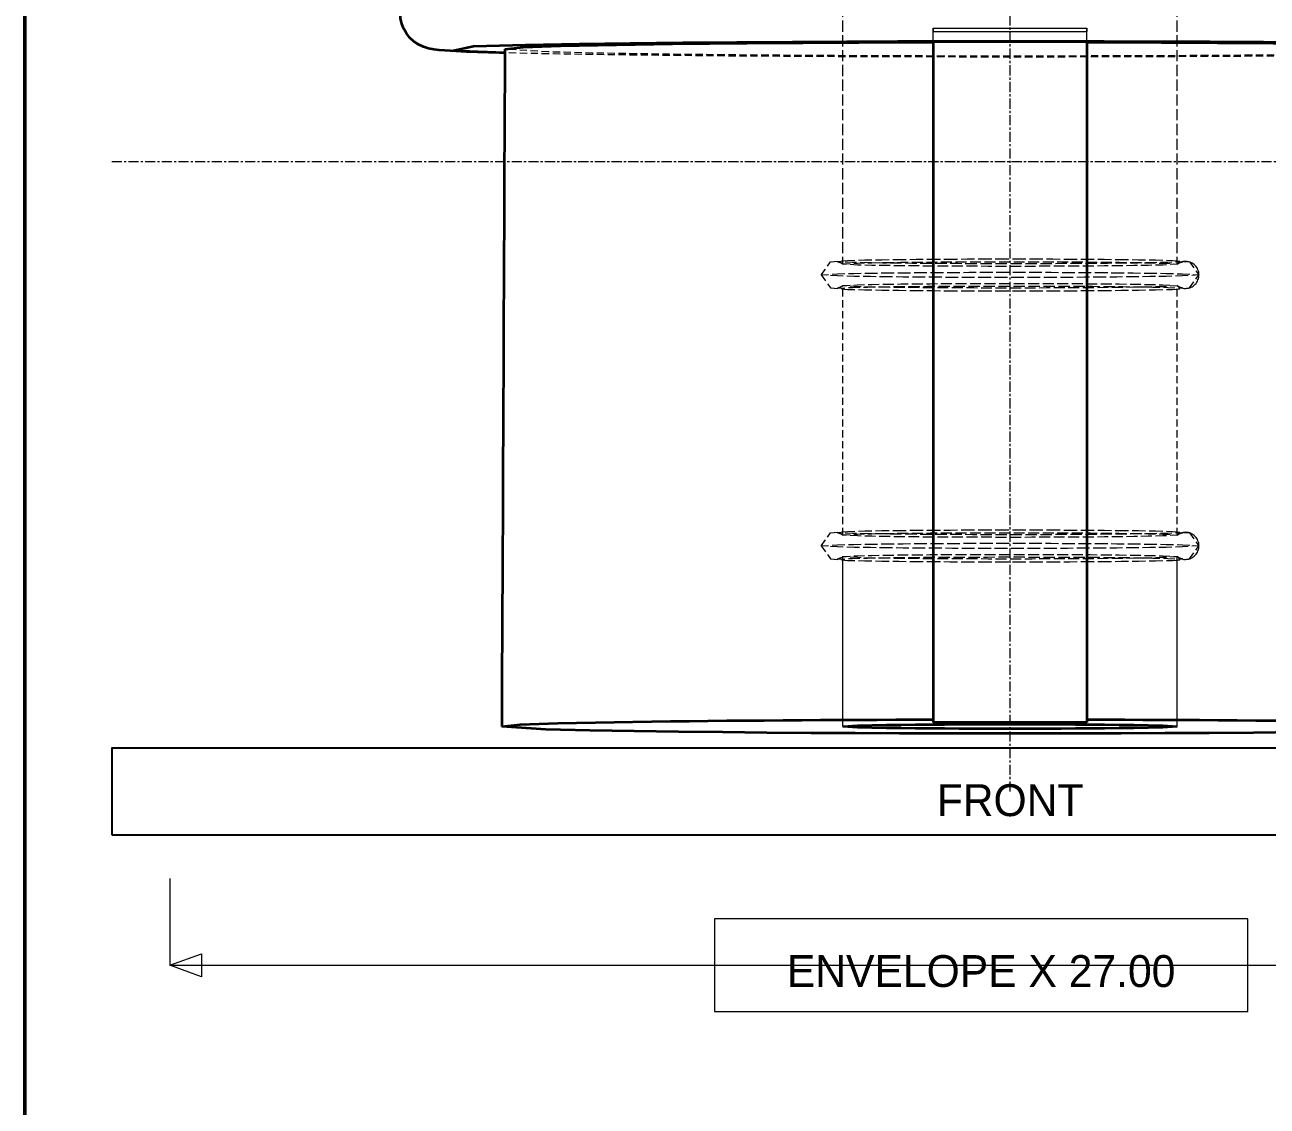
# Model space of a CAD drawing. Header units: millimetres. Extents: x 10 to 410, y 10 to 287.
# Drawn here: x 10 to 95.7, y 168.3 to 242.9 of the extents above; entities that cross this region are included whole.
import ezdxf
from ezdxf.enums import TextEntityAlignment as Align

# ---------------------------------------------------------------- set-up
doc = ezdxf.new("R2010")
doc.units = ezdxf.units.MM
doc.linetypes.add('CENTER', pattern=[1.15, 0.7, -0.15, 0.15, -0.15])
doc.linetypes.add('DASHED', pattern=[0.75, 0.5, -0.25])
for name, color, linetype, lineweight in [('BORDER', 7, 'CONTINUOUS', 50), ('CENTER', 4, 'CENTER', 13), ('DIMENSION', 2, 'CONTINUOUS', 18), ('HIDDEN', 8, 'DASHED', 18), ('TITLE_BLOCK', 7, 'CONTINUOUS', 25), ('VISIBLE', 7, 'CONTINUOUS', 35)]:
    doc.layers.add(name, color=color, linetype=linetype, lineweight=lineweight)

msp = doc.modelspace()

# ---------------------------------------------------------------- linework, layer by layer
at = {"layer": 'BORDER'}
msp.add_lwpolyline([(10, 10), (410, 10), (410, 287), (10, 287)], close=True, dxfattribs=at)
at = {"layer": 'CENTER'}
for p, q in [((78, 190), (78, 273)), ((16, 233.5), (140, 233.5))]:
    msp.add_line(p, q, dxfattribs=at)
at = {"layer": 'DIMENSION'}
for p, q in [((20, 184), (20, 178)), ((20, 178), (132, 178))]:
    msp.add_line(p, q, dxfattribs=at)
for points in [[(57.6, 174.8), (94.4, 174.8), (94.4, 181.2), (57.6, 181.2)], [(20, 178), (22.2, 178.8), (22.2, 177.2)]]:
    msp.add_lwpolyline(points, close=True, dxfattribs=at)
at = {"layer": 'HIDDEN'}
for points in [[(66.46, 226.42), (66.46, 227.44), (66.46, 228.46), (66.46, 229.479), (66.46, 230.499), (66.46, 231.519), (66.46, 232.538), (66.46, 233.558), (66.46, 234.578), (66.46, 235.597), (66.46, 236.617), (66.46, 237.636), (66.46, 238.656), (66.46, 239.676), (66.46, 240.695), (66.46, 241.715), (66.46, 242.735), (66.46, 243.754), (66.46, 244.774), (66.46, 245.794), (66.46, 246.813), (66.46, 247.833), (66.46, 248.852), (66.46, 249.872)], [(89.54, 226.42), (89.54, 227.44), (89.54, 228.46), (89.54, 229.479), (89.54, 230.499), (89.54, 231.519), (89.54, 232.538), (89.54, 233.558), (89.54, 234.578), (89.54, 235.597), (89.54, 236.617), (89.54, 237.636), (89.54, 238.656), (89.54, 239.676), (89.54, 240.695), (89.54, 241.715), (89.54, 242.735), (89.54, 243.754), (89.54, 244.774), (89.54, 245.794), (89.54, 246.813), (89.54, 247.833), (89.54, 248.852), (89.54, 249.872)], [(72.698, 241.767), (72.698, 241.807), (72.698, 241.848), (72.698, 241.889), (72.698, 241.929), (72.698, 241.97), (72.698, 242.011), (72.698, 242.052), (72.698, 242.092), (72.698, 242.133), (72.698, 242.174), (72.698, 242.214), (72.698, 242.255), (72.698, 242.296), (72.698, 242.336), (72.698, 242.377), (72.698, 242.418), (72.698, 242.458), (72.698, 242.499), (72.698, 242.54), (72.698, 242.58), (72.698, 242.621), (72.698, 242.662), (72.698, 242.702)], [(72.698, 242.702), (72.698, 242.692), (72.698, 242.682), (72.698, 242.672), (72.698, 242.662), (72.698, 242.653), (72.698, 242.643), (72.698, 242.633), (72.698, 242.623), (72.698, 242.613), (72.698, 242.603), (72.698, 242.593), (72.698, 242.583), (72.698, 242.573), (72.698, 242.563), (72.698, 242.553), (72.698, 242.543), (72.698, 242.533), (72.698, 242.523), (72.698, 242.513), (72.698, 242.503), (72.698, 242.493), (72.698, 242.483), (72.698, 242.473)], [(72.698, 242.702), (73.159, 242.702), (73.62, 242.702), (74.081, 242.702), (74.542, 242.702), (75.003, 242.702), (75.464, 242.702), (75.925, 242.702), (76.386, 242.702), (76.847, 242.702), (77.308, 242.702), (77.769, 242.702), (78.231, 242.702), (78.692, 242.702), (79.153, 242.702), (79.614, 242.702), (80.075, 242.702), (80.536, 242.702), (80.997, 242.702), (81.458, 242.702), (81.919, 242.702), (82.38, 242.702), (82.841, 242.702), (83.302, 242.702)], [(83.302, 241.767), (83.302, 241.807), (83.302, 241.848), (83.302, 241.889), (83.302, 241.929), (83.302, 241.97), (83.302, 242.011), (83.302, 242.052), (83.302, 242.092), (83.302, 242.133), (83.302, 242.174), (83.302, 242.214), (83.302, 242.255), (83.302, 242.296), (83.302, 242.336), (83.302, 242.377), (83.302, 242.418), (83.302, 242.458), (83.302, 242.499), (83.302, 242.54), (83.302, 242.58), (83.302, 242.621), (83.302, 242.662), (83.302, 242.702)], [(83.302, 242.702), (83.302, 242.692), (83.302, 242.682), (83.302, 242.672), (83.302, 242.662), (83.302, 242.653), (83.302, 242.643), (83.302, 242.633), (83.302, 242.623), (83.302, 242.613), (83.302, 242.603), (83.302, 242.593), (83.302, 242.583), (83.302, 242.573), (83.302, 242.563), (83.302, 242.553), (83.302, 242.543), (83.302, 242.533), (83.302, 242.523), (83.302, 242.513), (83.302, 242.503), (83.302, 242.493), (83.302, 242.483), (83.302, 242.473)], [(72.698, 194.759), (72.698, 196.833), (72.698, 198.908), (72.698, 200.983), (72.698, 203.057), (72.698, 205.132), (72.698, 207.206), (72.698, 209.281), (72.698, 211.355), (72.698, 213.43), (72.698, 215.504), (72.698, 217.579), (72.698, 219.653), (72.698, 221.728), (72.698, 223.802), (72.698, 225.877), (72.698, 227.951), (72.698, 230.026), (72.698, 232.1), (72.698, 234.175), (72.698, 236.249), (72.698, 238.324), (72.698, 240.399), (72.698, 242.473)], [(72.698, 242.473), (73.159, 242.473), (73.62, 242.473), (74.081, 242.473), (74.542, 242.473), (75.003, 242.473), (75.464, 242.473), (75.925, 242.473), (76.386, 242.473), (76.847, 242.473), (77.308, 242.473), (77.769, 242.473), (78.231, 242.473), (78.692, 242.473), (79.153, 242.473), (79.614, 242.473), (80.075, 242.473), (80.536, 242.473), (80.997, 242.473), (81.458, 242.473), (81.919, 242.473), (82.38, 242.473), (82.841, 242.473), (83.302, 242.473)], [(83.302, 194.759), (83.302, 196.833), (83.302, 198.908), (83.302, 200.983), (83.302, 203.057), (83.302, 205.132), (83.302, 207.206), (83.302, 209.281), (83.302, 211.355), (83.302, 213.43), (83.302, 215.504), (83.302, 217.579), (83.302, 219.653), (83.302, 221.728), (83.302, 223.802), (83.302, 225.877), (83.302, 227.951), (83.302, 230.026), (83.302, 232.1), (83.302, 234.175), (83.302, 236.249), (83.302, 238.324), (83.302, 240.399), (83.302, 242.473)], [(112.87, 241.004), (109.839, 240.938), (106.807, 240.888), (103.775, 240.848), (100.742, 240.815), (97.71, 240.788), (94.678, 240.766), (91.646, 240.749), (88.613, 240.735), (85.581, 240.725), (82.549, 240.719), (79.516, 240.716), (76.484, 240.716), (73.451, 240.719), (70.419, 240.725), (67.387, 240.735), (64.354, 240.749), (61.322, 240.766), (58.29, 240.788), (55.258, 240.815), (52.225, 240.848), (49.193, 240.888), (46.161, 240.938), (43.13, 241.004)], [(112.87, 241.003), (109.839, 240.937), (106.807, 240.887), (103.775, 240.847), (100.742, 240.815), (97.71, 240.788), (94.678, 240.766), (91.646, 240.749), (88.613, 240.735), (85.581, 240.725), (82.549, 240.719), (79.516, 240.715), (76.484, 240.715), (73.451, 240.719), (70.419, 240.725), (67.387, 240.735), (64.354, 240.749), (61.322, 240.766), (58.29, 240.788), (55.258, 240.815), (52.225, 240.847), (49.193, 240.887), (46.161, 240.937), (43.13, 241.003)], [(112.869, 241.265), (109.851, 241.068), (106.818, 240.993), (103.785, 240.939), (100.752, 240.898), (97.719, 240.866), (94.686, 240.84), (91.652, 240.82), (88.619, 240.804), (85.585, 240.793), (82.552, 240.785), (79.518, 240.782), (76.485, 240.782), (73.452, 240.785), (70.418, 240.793), (67.385, 240.804), (64.351, 240.82), (61.318, 240.84), (58.284, 240.866), (55.251, 240.898), (52.218, 240.939), (49.185, 240.992), (46.152, 241.068), (43.131, 241.265)], [(64.963, 225.672), (65.612, 226.566), (66.785, 226.671), (67.965, 226.702), (69.146, 226.722), (70.326, 226.738), (71.507, 226.749), (72.687, 226.759), (73.868, 226.765), (75.048, 226.77), (76.229, 226.774), (77.41, 226.775), (78.59, 226.775), (79.771, 226.774), (80.952, 226.77), (82.132, 226.765), (83.313, 226.759), (84.493, 226.749), (85.674, 226.738), (86.854, 226.722), (88.035, 226.702), (89.215, 226.671), (90.388, 226.566), (91.037, 225.672)], [(89.913, 226.582), (88.878, 226.534), (87.842, 226.51), (86.806, 226.493), (85.77, 226.479), (84.734, 226.468), (83.698, 226.46), (82.662, 226.453), (81.626, 226.448), (80.59, 226.444), (79.554, 226.441), (78.518, 226.44), (77.482, 226.44), (76.446, 226.441), (75.41, 226.444), (74.374, 226.448), (73.338, 226.453), (72.302, 226.46), (71.266, 226.468), (70.23, 226.479), (69.194, 226.493), (68.158, 226.51), (67.122, 226.534), (66.087, 226.582)], [(66.087, 226.582), (66.105, 226.579), (66.123, 226.576), (66.14, 226.571), (66.158, 226.567), (66.175, 226.562), (66.192, 226.557), (66.209, 226.551), (66.226, 226.545), (66.243, 226.539), (66.26, 226.532), (66.276, 226.526), (66.293, 226.518), (66.309, 226.511), (66.325, 226.503), (66.341, 226.494), (66.357, 226.486), (66.372, 226.477), (66.388, 226.468), (66.403, 226.458), (66.418, 226.449), (66.433, 226.438), (66.448, 226.428), (66.462, 226.418)], [(66.46, 226.42), (67.459, 226.486), (68.463, 226.511), (69.466, 226.528), (70.47, 226.542), (71.474, 226.553), (72.478, 226.561), (73.482, 226.568), (74.486, 226.573), (75.49, 226.577), (76.494, 226.579), (77.497, 226.58), (78.501, 226.58), (79.505, 226.579), (80.509, 226.577), (81.513, 226.573), (82.517, 226.568), (83.521, 226.561), (84.525, 226.553), (85.529, 226.542), (86.533, 226.528), (87.536, 226.511), (88.54, 226.486), (89.54, 226.42)], [(66.462, 226.418), (66.462, 226.418), (66.462, 226.418), (66.462, 226.418), (66.462, 226.418), (66.462, 226.418), (66.461, 226.418), (66.461, 226.418), (66.461, 226.418), (66.461, 226.418), (66.461, 226.419), (66.461, 226.419), (66.461, 226.419), (66.461, 226.419), (66.461, 226.419), (66.461, 226.419), (66.46, 226.419), (66.46, 226.42), (66.46, 226.42), (66.46, 226.42), (66.46, 226.42), (66.46, 226.42), (66.46, 226.42), (66.46, 226.42)], [(89.538, 226.418), (88.538, 226.355), (87.534, 226.33), (86.531, 226.313), (85.527, 226.299), (84.524, 226.288), (83.52, 226.28), (82.516, 226.273), (81.513, 226.268), (80.509, 226.264), (79.506, 226.262), (78.502, 226.261), (77.498, 226.261), (76.495, 226.262), (75.491, 226.264), (74.487, 226.268), (73.484, 226.273), (72.48, 226.28), (71.477, 226.288), (70.473, 226.299), (69.47, 226.313), (68.466, 226.33), (67.463, 226.355), (66.462, 226.418)], [(89.538, 226.418), (89.552, 226.428), (89.567, 226.438), (89.582, 226.449), (89.597, 226.458), (89.612, 226.468), (89.628, 226.477), (89.643, 226.486), (89.659, 226.494), (89.675, 226.503), (89.691, 226.511), (89.707, 226.518), (89.724, 226.526), (89.74, 226.532), (89.757, 226.539), (89.774, 226.545), (89.791, 226.551), (89.808, 226.557), (89.825, 226.562), (89.842, 226.567), (89.86, 226.571), (89.877, 226.576), (89.895, 226.579), (89.913, 226.582)], [(89.54, 226.42), (89.54, 226.42), (89.54, 226.42), (89.54, 226.42), (89.54, 226.42), (89.54, 226.42), (89.54, 226.42), (89.54, 226.419), (89.539, 226.419), (89.539, 226.419), (89.539, 226.419), (89.539, 226.419), (89.539, 226.419), (89.539, 226.419), (89.539, 226.418), (89.539, 226.418), (89.539, 226.418), (89.539, 226.418), (89.538, 226.418), (89.538, 226.418), (89.538, 226.418), (89.538, 226.418), (89.538, 226.418), (89.538, 226.418)], [(91.037, 225.672), (91.033, 225.762), (91.02, 225.851), (90.998, 225.938), (90.968, 226.023), (90.931, 226.105), (90.885, 226.183), (90.832, 226.256), (90.773, 226.323), (90.707, 226.385), (90.636, 226.44), (90.559, 226.488), (90.479, 226.528), (90.395, 226.56), (90.308, 226.584), (90.219, 226.6), (90.13, 226.607), (90.04, 226.606), (89.95, 226.595), (89.862, 226.577), (89.776, 226.549), (89.693, 226.514), (89.614, 226.471), (89.54, 226.42)], [(64.963, 225.672), (66.092, 225.746), (67.225, 225.774), (68.359, 225.794), (69.493, 225.809), (70.627, 225.821), (71.762, 225.831), (72.896, 225.838), (74.03, 225.844), (75.164, 225.849), (76.298, 225.851), (77.432, 225.853), (78.566, 225.853), (79.701, 225.851), (80.835, 225.849), (81.969, 225.844), (83.103, 225.838), (84.237, 225.831), (85.371, 225.821), (86.505, 225.809), (87.639, 225.794), (88.773, 225.774), (89.907, 225.746), (91.037, 225.672)], [(91.037, 225.672), (89.908, 225.598), (88.775, 225.57), (87.641, 225.55), (86.507, 225.535), (85.373, 225.523), (84.238, 225.513), (83.104, 225.506), (81.97, 225.5), (80.836, 225.495), (79.702, 225.493), (78.568, 225.491), (77.434, 225.491), (76.299, 225.493), (75.165, 225.495), (74.031, 225.5), (72.897, 225.506), (71.763, 225.513), (70.629, 225.523), (69.495, 225.535), (68.361, 225.55), (67.227, 225.57), (66.093, 225.598), (64.963, 225.672)], [(64.963, 225.672), (65.612, 224.778), (66.785, 224.673), (67.965, 224.642), (69.146, 224.622), (70.326, 224.606), (71.507, 224.595), (72.687, 224.585), (73.868, 224.579), (75.048, 224.574), (76.229, 224.57), (77.41, 224.569), (78.59, 224.569), (79.771, 224.57), (80.952, 224.574), (82.132, 224.579), (83.313, 224.585), (84.493, 224.595), (85.674, 224.606), (86.854, 224.622), (88.035, 224.642), (89.215, 224.673), (90.388, 224.778), (91.037, 225.672)], [(89.54, 224.924), (89.614, 224.873), (89.693, 224.83), (89.776, 224.795), (89.862, 224.768), (89.95, 224.749), (90.04, 224.738), (90.13, 224.737), (90.219, 224.744), (90.308, 224.76), (90.395, 224.784), (90.479, 224.816), (90.559, 224.856), (90.636, 224.904), (90.707, 224.959), (90.773, 225.021), (90.832, 225.088), (90.885, 225.161), (90.931, 225.239), (90.968, 225.321), (90.998, 225.406), (91.02, 225.493), (91.033, 225.582), (91.037, 225.672)], [(66.462, 224.927), (66.448, 224.916), (66.433, 224.906), (66.418, 224.895), (66.403, 224.886), (66.388, 224.876), (66.372, 224.867), (66.357, 224.858), (66.341, 224.85), (66.325, 224.841), (66.309, 224.833), (66.293, 224.826), (66.276, 224.818), (66.26, 224.812), (66.243, 224.805), (66.226, 224.799), (66.209, 224.793), (66.192, 224.787), (66.175, 224.782), (66.158, 224.777), (66.14, 224.773), (66.123, 224.769), (66.105, 224.765), (66.087, 224.762)], [(66.087, 224.762), (67.122, 224.81), (68.158, 224.834), (69.194, 224.851), (70.23, 224.865), (71.266, 224.876), (72.302, 224.884), (73.338, 224.891), (74.374, 224.897), (75.41, 224.9), (76.446, 224.903), (77.482, 224.904), (78.518, 224.904), (79.554, 224.903), (80.59, 224.9), (81.626, 224.897), (82.662, 224.891), (83.698, 224.884), (84.734, 224.876), (85.77, 224.865), (86.806, 224.851), (87.842, 224.834), (88.878, 224.81), (89.913, 224.762)], [(66.46, 224.924), (66.46, 224.924), (66.46, 224.924), (66.46, 224.924), (66.46, 224.924), (66.46, 224.924), (66.46, 224.924), (66.46, 224.925), (66.461, 224.925), (66.461, 224.925), (66.461, 224.925), (66.461, 224.925), (66.461, 224.925), (66.461, 224.925), (66.461, 224.926), (66.461, 224.926), (66.461, 224.926), (66.461, 224.926), (66.462, 224.926), (66.462, 224.926), (66.462, 224.926), (66.462, 224.926), (66.462, 224.926), (66.462, 224.927)], [(89.54, 224.924), (88.541, 224.858), (87.537, 224.833), (86.534, 224.816), (85.53, 224.802), (84.526, 224.792), (83.522, 224.783), (82.518, 224.776), (81.514, 224.771), (80.51, 224.767), (79.506, 224.765), (78.503, 224.764), (77.499, 224.764), (76.495, 224.765), (75.491, 224.767), (74.487, 224.771), (73.483, 224.776), (72.479, 224.783), (71.475, 224.792), (70.471, 224.802), (69.467, 224.816), (68.464, 224.833), (67.46, 224.858), (66.46, 224.924)], [(66.46, 207.709), (66.46, 208.458), (66.46, 209.206), (66.46, 209.954), (66.46, 210.703), (66.46, 211.451), (66.46, 212.2), (66.46, 212.948), (66.46, 213.697), (66.46, 214.445), (66.46, 215.194), (66.46, 215.942), (66.46, 216.691), (66.46, 217.439), (66.46, 218.187), (66.46, 218.936), (66.46, 219.684), (66.46, 220.433), (66.46, 221.181), (66.46, 221.93), (66.46, 222.678), (66.46, 223.427), (66.46, 224.175), (66.46, 224.924)], [(66.462, 224.927), (67.462, 224.989), (68.466, 225.014), (69.469, 225.031), (70.473, 225.045), (71.476, 225.056), (72.48, 225.064), (73.484, 225.071), (74.487, 225.076), (75.491, 225.08), (76.494, 225.082), (77.498, 225.084), (78.502, 225.084), (79.505, 225.082), (80.509, 225.08), (81.513, 225.076), (82.516, 225.071), (83.52, 225.064), (84.523, 225.056), (85.527, 225.045), (86.53, 225.031), (87.534, 225.014), (88.537, 224.989), (89.538, 224.927)], [(89.538, 224.927), (89.538, 224.926), (89.538, 224.926), (89.538, 224.926), (89.538, 224.926), (89.538, 224.926), (89.539, 224.926), (89.539, 224.926), (89.539, 224.926), (89.539, 224.926), (89.539, 224.925), (89.539, 224.925), (89.539, 224.925), (89.539, 224.925), (89.539, 224.925), (89.539, 224.925), (89.54, 224.925), (89.54, 224.924), (89.54, 224.924), (89.54, 224.924), (89.54, 224.924), (89.54, 224.924), (89.54, 224.924), (89.54, 224.924)], [(89.913, 224.762), (89.895, 224.765), (89.877, 224.769), (89.86, 224.773), (89.842, 224.777), (89.825, 224.782), (89.808, 224.787), (89.791, 224.793), (89.774, 224.799), (89.757, 224.805), (89.74, 224.812), (89.724, 224.818), (89.707, 224.826), (89.691, 224.833), (89.675, 224.841), (89.659, 224.85), (89.643, 224.858), (89.628, 224.867), (89.612, 224.876), (89.597, 224.886), (89.582, 224.895), (89.567, 224.906), (89.552, 224.916), (89.538, 224.927)], [(89.54, 207.709), (89.54, 208.458), (89.54, 209.206), (89.54, 209.954), (89.54, 210.703), (89.54, 211.451), (89.54, 212.2), (89.54, 212.948), (89.54, 213.697), (89.54, 214.445), (89.54, 215.194), (89.54, 215.942), (89.54, 216.691), (89.54, 217.439), (89.54, 218.187), (89.54, 218.936), (89.54, 219.684), (89.54, 220.433), (89.54, 221.181), (89.54, 221.93), (89.54, 222.678), (89.54, 223.427), (89.54, 224.175), (89.54, 224.924)], [(64.963, 206.961), (65.612, 207.855), (66.785, 207.96), (67.965, 207.99), (69.146, 208.011), (70.326, 208.026), (71.507, 208.038), (72.687, 208.047), (73.868, 208.054), (75.048, 208.059), (76.229, 208.062), (77.41, 208.064), (78.59, 208.064), (79.771, 208.062), (80.952, 208.059), (82.132, 208.054), (83.313, 208.047), (84.493, 208.038), (85.674, 208.026), (86.854, 208.011), (88.035, 207.99), (89.215, 207.96), (90.388, 207.855), (91.037, 206.961)], [(89.913, 207.871), (88.878, 207.823), (87.842, 207.799), (86.806, 207.781), (85.77, 207.768), (84.734, 207.757), (83.698, 207.748), (82.662, 207.741), (81.626, 207.736), (80.59, 207.732), (79.554, 207.73), (78.518, 207.729), (77.482, 207.729), (76.446, 207.73), (75.41, 207.732), (74.374, 207.736), (73.338, 207.741), (72.302, 207.748), (71.266, 207.757), (70.23, 207.768), (69.194, 207.781), (68.158, 207.799), (67.122, 207.823), (66.087, 207.871)], [(66.087, 207.871), (66.105, 207.868), (66.123, 207.864), (66.14, 207.86), (66.158, 207.856), (66.175, 207.851), (66.192, 207.846), (66.209, 207.84), (66.226, 207.834), (66.243, 207.828), (66.26, 207.821), (66.276, 207.814), (66.293, 207.807), (66.309, 207.799), (66.325, 207.791), (66.341, 207.783), (66.357, 207.774), (66.372, 207.766), (66.388, 207.756), (66.403, 207.747), (66.418, 207.737), (66.433, 207.727), (66.448, 207.717), (66.462, 207.706)], [(66.46, 207.709), (67.459, 207.774), (68.463, 207.799), (69.466, 207.817), (70.47, 207.83), (71.474, 207.841), (72.478, 207.85), (73.482, 207.856), (74.486, 207.862), (75.49, 207.865), (76.494, 207.868), (77.497, 207.869), (78.501, 207.869), (79.505, 207.868), (80.509, 207.865), (81.513, 207.862), (82.517, 207.856), (83.521, 207.85), (84.525, 207.841), (85.529, 207.83), (86.533, 207.817), (87.536, 207.799), (88.54, 207.774), (89.54, 207.709)], [(66.462, 207.706), (66.462, 207.706), (66.462, 207.706), (66.462, 207.706), (66.462, 207.707), (66.462, 207.707), (66.461, 207.707), (66.461, 207.707), (66.461, 207.707), (66.461, 207.707), (66.461, 207.707), (66.461, 207.707), (66.461, 207.707), (66.461, 207.708), (66.461, 207.708), (66.461, 207.708), (66.46, 207.708), (66.46, 207.708), (66.46, 207.708), (66.46, 207.708), (66.46, 207.709), (66.46, 207.709), (66.46, 207.709), (66.46, 207.709)], [(89.538, 207.706), (88.538, 207.644), (87.534, 207.619), (86.531, 207.601), (85.527, 207.588), (84.524, 207.577), (83.52, 207.568), (82.516, 207.562), (81.513, 207.557), (80.509, 207.553), (79.506, 207.55), (78.502, 207.549), (77.498, 207.549), (76.495, 207.55), (75.491, 207.553), (74.487, 207.557), (73.484, 207.562), (72.48, 207.568), (71.477, 207.577), (70.473, 207.588), (69.47, 207.601), (68.466, 207.619), (67.463, 207.644), (66.462, 207.706)], [(89.538, 207.706), (89.552, 207.717), (89.567, 207.727), (89.582, 207.737), (89.597, 207.747), (89.612, 207.756), (89.628, 207.766), (89.643, 207.774), (89.659, 207.783), (89.675, 207.791), (89.691, 207.799), (89.707, 207.807), (89.724, 207.814), (89.74, 207.821), (89.757, 207.828), (89.774, 207.834), (89.791, 207.84), (89.808, 207.846), (89.825, 207.851), (89.842, 207.856), (89.86, 207.86), (89.877, 207.864), (89.895, 207.868), (89.913, 207.871)], [(89.54, 207.709), (89.54, 207.709), (89.54, 207.709), (89.54, 207.709), (89.54, 207.708), (89.54, 207.708), (89.54, 207.708), (89.54, 207.708), (89.539, 207.708), (89.539, 207.708), (89.539, 207.708), (89.539, 207.707), (89.539, 207.707), (89.539, 207.707), (89.539, 207.707), (89.539, 207.707), (89.539, 207.707), (89.539, 207.707), (89.538, 207.707), (89.538, 207.707), (89.538, 207.706), (89.538, 207.706), (89.538, 207.706), (89.538, 207.706)], [(91.037, 206.961), (91.033, 207.051), (91.02, 207.14), (90.998, 207.227), (90.968, 207.312), (90.931, 207.394), (90.885, 207.471), (90.832, 207.544), (90.773, 207.612), (90.707, 207.674), (90.636, 207.729), (90.559, 207.776), (90.479, 207.817), (90.395, 207.849), (90.308, 207.873), (90.219, 207.889), (90.13, 207.896), (90.04, 207.894), (89.95, 207.884), (89.862, 207.865), (89.776, 207.838), (89.693, 207.803), (89.614, 207.76), (89.54, 207.709)], [(64.963, 206.961), (66.092, 207.034), (67.225, 207.062), (68.359, 207.082), (69.493, 207.098), (70.627, 207.11), (71.762, 207.119), (72.896, 207.127), (74.03, 207.133), (75.164, 207.137), (76.298, 207.14), (77.432, 207.141), (78.566, 207.141), (79.701, 207.14), (80.835, 207.137), (81.969, 207.133), (83.103, 207.127), (84.237, 207.119), (85.371, 207.11), (86.505, 207.098), (87.639, 207.082), (88.773, 207.062), (89.907, 207.034), (91.037, 206.961)], [(91.037, 206.961), (89.908, 206.887), (88.775, 206.859), (87.641, 206.839), (86.507, 206.824), (85.373, 206.811), (84.238, 206.802), (83.104, 206.794), (81.97, 206.788), (80.836, 206.784), (79.702, 206.781), (78.568, 206.78), (77.434, 206.78), (76.299, 206.781), (75.165, 206.784), (74.031, 206.788), (72.897, 206.794), (71.763, 206.802), (70.629, 206.811), (69.495, 206.824), (68.361, 206.839), (67.227, 206.859), (66.093, 206.887), (64.963, 206.961)], [(64.963, 206.961), (65.612, 206.066), (66.785, 205.961), (67.965, 205.931), (69.146, 205.91), (70.326, 205.895), (71.507, 205.883), (72.687, 205.874), (73.868, 205.867), (75.048, 205.862), (76.229, 205.859), (77.41, 205.857), (78.59, 205.857), (79.771, 205.859), (80.952, 205.862), (82.132, 205.867), (83.313, 205.874), (84.493, 205.883), (85.674, 205.895), (86.854, 205.91), (88.035, 205.931), (89.215, 205.961), (90.388, 206.066), (91.037, 206.961)], [(89.54, 206.212), (89.614, 206.162), (89.693, 206.119), (89.776, 206.083), (89.862, 206.056), (89.95, 206.037), (90.04, 206.027), (90.13, 206.025), (90.219, 206.033), (90.308, 206.048), (90.395, 206.072), (90.479, 206.105), (90.559, 206.145), (90.636, 206.193), (90.707, 206.248), (90.773, 206.309), (90.832, 206.377), (90.885, 206.45), (90.931, 206.527), (90.968, 206.609), (90.998, 206.694), (91.02, 206.782), (91.033, 206.871), (91.037, 206.961)], [(66.462, 206.215), (66.448, 206.204), (66.433, 206.194), (66.418, 206.184), (66.403, 206.174), (66.388, 206.165), (66.372, 206.156), (66.357, 206.147), (66.341, 206.138), (66.325, 206.13), (66.309, 206.122), (66.293, 206.114), (66.276, 206.107), (66.26, 206.1), (66.243, 206.094), (66.226, 206.087), (66.209, 206.081), (66.192, 206.076), (66.175, 206.07), (66.158, 206.066), (66.14, 206.061), (66.123, 206.057), (66.105, 206.054), (66.087, 206.051)], [(66.087, 206.051), (67.122, 206.098), (68.158, 206.122), (69.194, 206.14), (70.23, 206.154), (71.266, 206.164), (72.302, 206.173), (73.338, 206.18), (74.374, 206.185), (75.41, 206.189), (76.446, 206.191), (77.482, 206.193), (78.518, 206.193), (79.554, 206.191), (80.59, 206.189), (81.626, 206.185), (82.662, 206.18), (83.698, 206.173), (84.734, 206.164), (85.77, 206.154), (86.806, 206.14), (87.842, 206.122), (88.878, 206.098), (89.913, 206.051)], [(66.46, 206.212), (66.46, 206.212), (66.46, 206.212), (66.46, 206.213), (66.46, 206.213), (66.46, 206.213), (66.46, 206.213), (66.46, 206.213), (66.461, 206.213), (66.461, 206.214), (66.461, 206.214), (66.461, 206.214), (66.461, 206.214), (66.461, 206.214), (66.461, 206.214), (66.461, 206.214), (66.461, 206.214), (66.461, 206.214), (66.462, 206.215), (66.462, 206.215), (66.462, 206.215), (66.462, 206.215), (66.462, 206.215), (66.462, 206.215)], [(89.54, 206.212), (88.541, 206.147), (87.537, 206.122), (86.534, 206.104), (85.53, 206.091), (84.526, 206.08), (83.522, 206.072), (82.518, 206.065), (81.514, 206.06), (80.51, 206.056), (79.506, 206.053), (78.503, 206.052), (77.499, 206.052), (76.495, 206.053), (75.491, 206.056), (74.487, 206.06), (73.483, 206.065), (72.479, 206.072), (71.475, 206.08), (70.471, 206.091), (69.467, 206.104), (68.464, 206.122), (67.46, 206.147), (66.46, 206.212)], [(66.46, 194.486), (66.46, 194.996), (66.46, 195.506), (66.46, 196.016), (66.46, 196.526), (66.46, 197.035), (66.46, 197.545), (66.46, 198.055), (66.46, 198.565), (66.46, 199.075), (66.46, 199.585), (66.46, 200.094), (66.46, 200.604), (66.46, 201.114), (66.46, 201.624), (66.46, 202.134), (66.46, 202.643), (66.46, 203.153), (66.46, 203.663), (66.46, 204.173), (66.46, 204.683), (66.46, 205.193), (66.46, 205.702), (66.46, 206.212)], [(66.462, 206.215), (67.462, 206.277), (68.466, 206.302), (69.469, 206.32), (70.473, 206.334), (71.476, 206.344), (72.48, 206.353), (73.484, 206.359), (74.487, 206.365), (75.491, 206.368), (76.494, 206.371), (77.498, 206.372), (78.502, 206.372), (79.505, 206.371), (80.509, 206.368), (81.513, 206.365), (82.516, 206.359), (83.52, 206.353), (84.523, 206.344), (85.527, 206.334), (86.53, 206.32), (87.534, 206.302), (88.537, 206.277), (89.538, 206.215)], [(89.538, 206.215), (89.538, 206.215), (89.538, 206.215), (89.538, 206.215), (89.538, 206.215), (89.538, 206.215), (89.539, 206.214), (89.539, 206.214), (89.539, 206.214), (89.539, 206.214), (89.539, 206.214), (89.539, 206.214), (89.539, 206.214), (89.539, 206.214), (89.539, 206.214), (89.539, 206.213), (89.54, 206.213), (89.54, 206.213), (89.54, 206.213), (89.54, 206.213), (89.54, 206.213), (89.54, 206.212), (89.54, 206.212), (89.54, 206.212)], [(89.913, 206.051), (89.895, 206.054), (89.877, 206.057), (89.86, 206.061), (89.842, 206.066), (89.825, 206.07), (89.808, 206.076), (89.791, 206.081), (89.774, 206.087), (89.757, 206.094), (89.74, 206.1), (89.724, 206.107), (89.707, 206.114), (89.691, 206.122), (89.675, 206.13), (89.659, 206.138), (89.643, 206.147), (89.628, 206.156), (89.612, 206.165), (89.597, 206.174), (89.582, 206.184), (89.567, 206.194), (89.552, 206.204), (89.538, 206.215)], [(89.54, 194.486), (89.54, 194.996), (89.54, 195.506), (89.54, 196.016), (89.54, 196.526), (89.54, 197.035), (89.54, 197.545), (89.54, 198.055), (89.54, 198.565), (89.54, 199.075), (89.54, 199.585), (89.54, 200.094), (89.54, 200.604), (89.54, 201.114), (89.54, 201.624), (89.54, 202.134), (89.54, 202.643), (89.54, 203.153), (89.54, 203.663), (89.54, 204.173), (89.54, 204.683), (89.54, 205.193), (89.54, 205.702), (89.54, 206.212)]]:
    msp.add_lwpolyline(points, dxfattribs=at)
at = {"layer": 'TITLE_BLOCK'}
msp.add_lwpolyline([(16, 187), (140, 187), (140, 193), (16, 193)], close=True, dxfattribs=at)
at = {"layer": 'VISIBLE'}
for points in [[(43.13, 241.003), (42.753, 241.013), (42.376, 241.023), (41.999, 241.034), (41.621, 241.046), (41.244, 241.058), (40.867, 241.072), (40.49, 241.086), (40.114, 241.102), (39.737, 241.119), (39.36, 241.139), (38.984, 241.163), (38.607, 241.193), (38.233, 241.235), (37.862, 241.305), (37.503, 241.418), (37.163, 241.581), (36.85, 241.792), (36.573, 242.047), (36.337, 242.34), (36.147, 242.666), (36.008, 243.017), (35.924, 243.384), (35.895, 243.76)], [(43.13, 241.004), (39.481, 241.137), (40.976, 241.46), (44.543, 241.559), (48.285, 241.628), (51.778, 241.677), (55.404, 241.716), (59.147, 241.748), (62.983, 241.773), (66.726, 241.792), (70.251, 241.804), (73.773, 241.811), (77.319, 241.814), (80.893, 241.813), (84.494, 241.807), (88.125, 241.796), (91.789, 241.78), (95.489, 241.758), (99.234, 241.729), (103.033, 241.691), (106.905, 241.641), (110.842, 241.572), (114.441, 241.48), (117.61, 241.265)], [(43.131, 241.265), (43.122, 239.231), (43.112, 237.197), (43.103, 235.163), (43.093, 233.129), (43.084, 231.096), (43.074, 229.062), (43.065, 227.028), (43.055, 224.994), (43.046, 222.96), (43.036, 220.926), (43.027, 218.893), (43.017, 216.859), (43.008, 214.825), (42.998, 212.791), (42.989, 210.757), (42.979, 208.723), (42.97, 206.689), (42.96, 204.656), (42.951, 202.622), (42.941, 200.588), (42.932, 198.554), (42.922, 196.52), (42.913, 194.486)], [(43.131, 241.265), (44.403, 241.394), (45.689, 241.447), (46.974, 241.486), (48.26, 241.517), (49.546, 241.544), (50.832, 241.568), (52.118, 241.589), (53.404, 241.608), (54.69, 241.625), (55.977, 241.64), (57.263, 241.654), (58.549, 241.666), (59.835, 241.678), (61.122, 241.688), (62.408, 241.698), (63.694, 241.706), (64.98, 241.714), (66.267, 241.72), (67.553, 241.726), (68.839, 241.732), (70.125, 241.736), (71.412, 241.74), (72.698, 241.743)], [(72.698, 241.767), (72.698, 241.766), (72.698, 241.765), (72.698, 241.764), (72.698, 241.763), (72.698, 241.762), (72.698, 241.761), (72.698, 241.76), (72.698, 241.759), (72.698, 241.757), (72.698, 241.756), (72.698, 241.755), (72.698, 241.754), (72.698, 241.753), (72.698, 241.752), (72.698, 241.751), (72.698, 241.75), (72.698, 241.749), (72.698, 241.748), (72.698, 241.747), (72.698, 241.746), (72.698, 241.745), (72.698, 241.744), (72.698, 241.743)], [(83.302, 241.767), (82.841, 241.767), (82.38, 241.767), (81.919, 241.767), (81.458, 241.767), (80.997, 241.767), (80.536, 241.767), (80.075, 241.767), (79.614, 241.767), (79.153, 241.767), (78.692, 241.767), (78.231, 241.767), (77.769, 241.767), (77.308, 241.767), (76.847, 241.767), (76.386, 241.767), (75.925, 241.767), (75.464, 241.767), (75.003, 241.767), (74.542, 241.767), (74.081, 241.767), (73.62, 241.767), (73.159, 241.767), (72.698, 241.767)], [(72.698, 241.743), (72.698, 239.709), (72.698, 237.676), (72.698, 235.642), (72.698, 233.608), (72.698, 231.574), (72.698, 229.541), (72.698, 227.507), (72.698, 225.473), (72.698, 223.44), (72.698, 221.406), (72.698, 219.372), (72.698, 217.338), (72.698, 215.305), (72.698, 213.271), (72.698, 211.237), (72.698, 209.204), (72.698, 207.17), (72.698, 205.136), (72.698, 203.102), (72.698, 201.069), (72.698, 199.035), (72.698, 197.001), (72.698, 194.968)], [(83.302, 241.767), (83.302, 241.766), (83.302, 241.765), (83.302, 241.764), (83.302, 241.763), (83.302, 241.762), (83.302, 241.761), (83.302, 241.76), (83.302, 241.759), (83.302, 241.757), (83.302, 241.756), (83.302, 241.755), (83.302, 241.754), (83.302, 241.753), (83.302, 241.752), (83.302, 241.751), (83.302, 241.75), (83.302, 241.749), (83.302, 241.748), (83.302, 241.747), (83.302, 241.746), (83.302, 241.745), (83.302, 241.744), (83.302, 241.743)], [(83.302, 241.743), (84.588, 241.74), (85.875, 241.736), (87.161, 241.732), (88.447, 241.726), (89.733, 241.72), (91.019, 241.714), (92.306, 241.706), (93.592, 241.698), (94.878, 241.688), (96.164, 241.678), (97.45, 241.666), (98.737, 241.654), (100.023, 241.64), (101.309, 241.625), (102.595, 241.608), (103.881, 241.589), (105.167, 241.568), (106.453, 241.544), (107.739, 241.517), (109.025, 241.486), (110.311, 241.447), (111.596, 241.394), (112.869, 241.265)], [(83.302, 241.743), (83.302, 239.709), (83.302, 237.676), (83.302, 235.642), (83.302, 233.608), (83.302, 231.574), (83.302, 229.541), (83.302, 227.507), (83.302, 225.473), (83.302, 223.44), (83.302, 221.406), (83.302, 219.372), (83.302, 217.338), (83.302, 215.305), (83.302, 213.271), (83.302, 211.237), (83.302, 209.204), (83.302, 207.17), (83.302, 205.136), (83.302, 203.102), (83.302, 201.069), (83.302, 199.035), (83.302, 197.001), (83.302, 194.968)], [(42.913, 194.486), (44.195, 194.617), (45.489, 194.669), (46.784, 194.709), (48.08, 194.741), (49.375, 194.768), (50.671, 194.792), (51.966, 194.813), (53.262, 194.832), (54.558, 194.849), (55.853, 194.864), (57.149, 194.878), (58.445, 194.891), (59.74, 194.902), (61.036, 194.912), (62.332, 194.922), (63.628, 194.93), (64.923, 194.938), (66.219, 194.945), (67.515, 194.951), (68.811, 194.956), (70.106, 194.961), (71.402, 194.964), (72.698, 194.968)], [(66.46, 194.486), (67.459, 194.551), (68.463, 194.576), (69.466, 194.594), (70.47, 194.608), (71.474, 194.618), (72.478, 194.627), (73.482, 194.634), (74.486, 194.639), (75.49, 194.643), (76.494, 194.645), (77.497, 194.646), (78.501, 194.646), (79.505, 194.645), (80.509, 194.643), (81.513, 194.639), (82.517, 194.634), (83.521, 194.627), (84.525, 194.618), (85.529, 194.608), (86.533, 194.594), (87.536, 194.576), (88.54, 194.552), (89.54, 194.486)], [(72.698, 194.968), (72.698, 194.958), (72.698, 194.949), (72.698, 194.94), (72.698, 194.931), (72.698, 194.922), (72.698, 194.913), (72.698, 194.904), (72.698, 194.895), (72.698, 194.886), (72.698, 194.877), (72.698, 194.868), (72.698, 194.859), (72.698, 194.85), (72.698, 194.841), (72.698, 194.831), (72.698, 194.822), (72.698, 194.813), (72.698, 194.804), (72.698, 194.795), (72.698, 194.786), (72.698, 194.777), (72.698, 194.768), (72.698, 194.759)], [(83.302, 194.759), (82.841, 194.759), (82.38, 194.759), (81.919, 194.759), (81.458, 194.759), (80.997, 194.759), (80.536, 194.759), (80.075, 194.759), (79.614, 194.759), (79.153, 194.759), (78.692, 194.759), (78.231, 194.759), (77.769, 194.759), (77.308, 194.759), (76.847, 194.759), (76.386, 194.759), (75.925, 194.759), (75.464, 194.759), (75.003, 194.759), (74.542, 194.759), (74.081, 194.759), (73.62, 194.759), (73.159, 194.759), (72.698, 194.759)], [(83.302, 194.968), (84.598, 194.964), (85.894, 194.961), (87.189, 194.956), (88.485, 194.951), (89.781, 194.945), (91.076, 194.938), (92.372, 194.93), (93.668, 194.922), (94.963, 194.912), (96.259, 194.902), (97.555, 194.891), (98.851, 194.878), (100.146, 194.864), (101.442, 194.849), (102.737, 194.832), (104.033, 194.813), (105.329, 194.792), (106.624, 194.768), (107.92, 194.741), (109.215, 194.709), (110.51, 194.669), (111.805, 194.617), (113.087, 194.486)], [(83.302, 194.968), (83.302, 194.958), (83.302, 194.949), (83.302, 194.94), (83.302, 194.931), (83.302, 194.922), (83.302, 194.913), (83.302, 194.904), (83.302, 194.895), (83.302, 194.886), (83.302, 194.877), (83.302, 194.868), (83.302, 194.859), (83.302, 194.85), (83.302, 194.841), (83.302, 194.831), (83.302, 194.822), (83.302, 194.813), (83.302, 194.804), (83.302, 194.795), (83.302, 194.786), (83.302, 194.777), (83.302, 194.768), (83.302, 194.759)], [(113.087, 194.486), (110.05, 194.288), (106.999, 194.212), (103.947, 194.159), (100.895, 194.117), (97.842, 194.085), (94.79, 194.059), (91.738, 194.038), (88.685, 194.023), (85.633, 194.011), (82.58, 194.004), (79.528, 194), (76.476, 194), (73.423, 194.004), (70.371, 194.011), (67.318, 194.023), (64.266, 194.038), (61.213, 194.059), (58.161, 194.085), (55.109, 194.117), (52.057, 194.159), (49.005, 194.212), (45.953, 194.288), (42.913, 194.486)], [(89.54, 194.486), (88.541, 194.421), (87.537, 194.396), (86.534, 194.379), (85.53, 194.365), (84.526, 194.354), (83.522, 194.346), (82.518, 194.339), (81.514, 194.334), (80.51, 194.33), (79.506, 194.328), (78.503, 194.326), (77.499, 194.326), (76.495, 194.328), (75.491, 194.33), (74.487, 194.334), (73.483, 194.339), (72.479, 194.346), (71.475, 194.354), (70.471, 194.365), (69.467, 194.379), (68.464, 194.396), (67.46, 194.421), (66.46, 194.486)]]:
    msp.add_lwpolyline(points, dxfattribs=at)

# ---------------------------------------------------------------- texts
at = {"layer": 'DIMENSION'}
msp.add_text('ENVELOPE X 27.00', height=2.2, dxfattribs=at).set_placement((76, 177.6), align=Align.MIDDLE_CENTER)
at = {"layer": 'TITLE_BLOCK'}
msp.add_text('FRONT', height=2.2, dxfattribs=at).set_placement((78, 189.4), align=Align.MIDDLE_CENTER)

doc.saveas('drawing.dxf')
